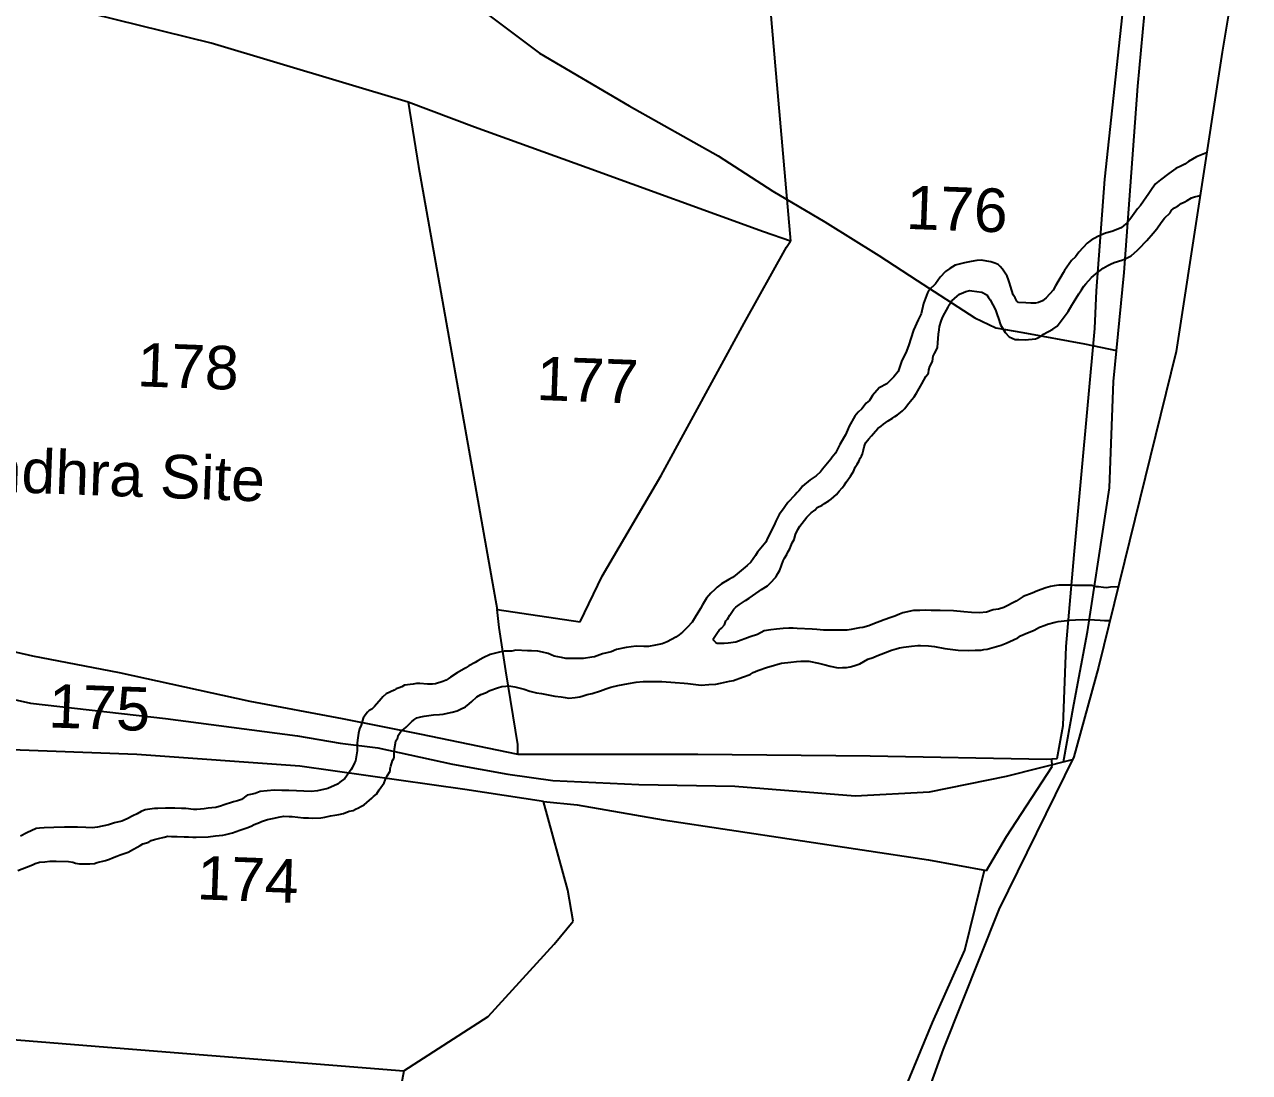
# Model space of a CAD drawing. Header units: inches. Extents: x 341797 to 347342, y 1572885 to 1580736.
# Drawn here: x 345495.6 to 345843.4, y 1578142.4 to 1578439.9 of the extents above; entities that cross this region are included whole.
import ezdxf

# ---------------------------------------------------------------- set-up
doc = ezdxf.new("R2010")
doc.units = ezdxf.units.IN
doc.header["$MEASUREMENT"] = 0
for name, color, linetype in [('CART TRACK', 51, 'Continuous'), ('PLAT NOS', 6, 'Continuous'), ('PLATS', 6, 'Continuous'), ('ROADS', 2, 'Continuous'), ('STREAMS', 131, 'Continuous'), ('VB', 5, 'Continuous')]:
    doc.layers.add(name, color=color, linetype=linetype)
doc.styles.get("Standard").update_dxf_attribs({"font": 'arial.ttf'})

msp = doc.modelspace()

# ---------------------------------------------------------------- linework, layer by layer
at = {"layer": 'CART TRACK'}
for p, q in [((345620.98, 1578447.44), (345641.83, 1578431.74)), ((345641.83, 1578431.74), (345667.28, 1578416.85)), ((345667.28, 1578416.85), (345692.59, 1578402.65)), ((345692.59, 1578402.65), (345708.06, 1578392.54)), ((345708.06, 1578392.54), (345722.83, 1578383.89)), ((345722.83, 1578383.89), (345738.2, 1578374.37)), ((345738.2, 1578374.37), (345749.07, 1578367.25)), ((345749.07, 1578367.25), (345765.37, 1578356.65)), ((345765.37, 1578356.65), (345771.4, 1578353.83)), ((345771.4, 1578353.83), (345779.05, 1578352.44)), ((345779.05, 1578352.44), (345796.56, 1578349.28)), ((345796.56, 1578349.28), (345805.58, 1578347.32))]:
    msp.add_line(p, q, dxfattribs=at)
at = {"layer": 'PLATS', "color": 0}
for p, q in [((345702.81, 1578498.81), (345708.7, 1578428.15)), ((345548.63, 1578434.64), (345473.32, 1578453.22)), ((345802.34, 1578395.98), (345807.98, 1578449.18)), ((345604.59, 1578417.82), (345548.63, 1578434.64)), ((345708.7, 1578428.15), (345713.05, 1578378.35)), ((345623.38, 1578410.78), (345604.59, 1578417.82)), ((345604.59, 1578417.82), (345607.51, 1578399.57)), ((345655.39, 1578399.25), (345623.38, 1578410.78)), ((345607.51, 1578399.57), (345616.88, 1578346.87)), ((345705.41, 1578381.06), (345655.39, 1578399.25)), ((345799.94, 1578364.33), (345802.34, 1578395.98)), ((345713.05, 1578378.35), (345705.41, 1578381.06)), ((345699.96, 1578355.12), (345711.95, 1578376.71)), ((345711.95, 1578376.71), (345713.05, 1578378.35)), ((345799.51, 1578353.63), (345799.94, 1578364.33)), ((345676.37, 1578311.86), (345699.96, 1578355.12)), ((345793.57, 1578289.35), (345799.51, 1578353.63)), ((345616.88, 1578346.87), (345629.86, 1578273.86)), ((345659.61, 1578283.26), (345676.37, 1578311.86)), ((345791.31, 1578263.31), (345793.57, 1578289.35)), ((345653.34, 1578270.35), (345659.61, 1578283.26)), ((345629.86, 1578273.86), (345653.34, 1578270.35)), ((345630.38, 1578268.73), (345629.86, 1578273.86)), ((345464.26, 1578268.37), (345497.92, 1578260.73)), ((345632.28, 1578256.47), (345630.38, 1578268.73)), ((345790.48, 1578240.87), (345791.31, 1578263.31)), ((345497.92, 1578260.73), (345522.49, 1578255.93)), ((345522.49, 1578255.93), (345559.6, 1578247.83)), ((345635.69, 1578235.52), (345632.28, 1578256.47)), ((345559.6, 1578247.83), (345585.78, 1578242.86)), ((345585.78, 1578242.86), (345607.78, 1578238.51)), ((345788.79, 1578231.57), (345790.48, 1578240.87)), ((345607.78, 1578238.51), (345635.7, 1578232.74)), ((345527.51, 1578232.7), (345489.31, 1578234.12)), ((345635.7, 1578232.74), (345635.69, 1578235.52)), ((345573.76, 1578229.35), (345527.51, 1578232.7)), ((345635.7, 1578232.74), (345644.62, 1578232.81)), ((345644.62, 1578232.81), (345686.81, 1578232.76)), ((345686.81, 1578232.76), (345735.66, 1578232.29)), ((345735.66, 1578232.29), (345785.76, 1578231.4)), ((345785.76, 1578231.4), (345788.79, 1578231.57)), ((345787.31, 1578229.25), (345787.27, 1578231.49)), ((345620.68, 1578222.78), (345573.76, 1578229.35)), ((345774.43, 1578209.39), (345787.31, 1578229.25)), ((345642.93, 1578219.31), (345620.68, 1578222.78)), ((345649.85, 1578194.21), (345642.93, 1578219.31)), ((345642.93, 1578219.31), (345652.57, 1578218.36)), ((345652.57, 1578218.36), (345676.91, 1578214.11)), ((345676.91, 1578214.11), (345752.27, 1578202.78)), ((345768.68, 1578199.75), (345774.43, 1578209.39)), ((345752.27, 1578202.78), (345768.68, 1578199.75)), ((345765.5, 1578189.05), (345768.14, 1578199.85)), ((345651.42, 1578185.4), (345649.85, 1578194.21)), ((345762.55, 1578177.15), (345765.5, 1578189.05)), ((345645.99, 1578178.87), (345651.42, 1578185.4)), ((345627.3, 1578158.31), (345645.99, 1578178.87)), ((345753.4, 1578156.57), (345762.55, 1578177.15)), ((345603.35, 1578142.85), (345627.3, 1578158.31)), ((345471.68, 1578153.4), (345521.55, 1578149.37)), ((345745.93, 1578138.5), (345753.4, 1578156.57)), ((345521.55, 1578149.37), (345603.35, 1578142.85)), ((345603.35, 1578142.85), (345601.44, 1578132.98))]:
    msp.add_line(p, q, dxfattribs=at)
at = {"layer": 'ROADS', "color": 1}
for p, q in [((345811.68, 1578422.4), (345817.01, 1578481.08)), ((345807.76, 1578369.46), (345811.68, 1578422.4)), ((345804.72, 1578338.6), (345807.76, 1578369.46)), ((345803.64, 1578308.35), (345804.72, 1578338.6)), ((345797.34, 1578267.48), (345803.64, 1578308.35)), ((345793.48, 1578246.89), (345797.34, 1578267.48)), ((345483.73, 1578250.26), (345497.31, 1578247.25)), ((345497.31, 1578247.25), (345535.69, 1578242.86)), ((345790.57, 1578230.63), (345793.48, 1578246.89)), ((345535.69, 1578242.86), (345573.14, 1578238)), ((345573.14, 1578238), (345585.26, 1578235.93)), ((345585.26, 1578235.93), (345595.95, 1578234.56)), ((345595.95, 1578234.56), (345617.17, 1578229.92)), ((345617.17, 1578229.92), (345632.88, 1578227.06)), ((345774.41, 1578226.55), (345793.1, 1578231.27)), ((345632.88, 1578227.06), (345645.65, 1578225.26)), ((345752.5, 1578222.05), (345774.41, 1578226.55)), ((345645.65, 1578225.26), (345670.01, 1578224.16)), ((345670.01, 1578224.16), (345697.32, 1578223.72)), ((345697.32, 1578223.72), (345731.45, 1578220.99)), ((345731.45, 1578220.99), (345752.5, 1578222.05))]:
    msp.add_line(p, q, dxfattribs=at)
at = {"layer": 'STREAMS'}
for p, q in [((345825.01, 1578400.24), (345824.08, 1578399.73)), ((345826.03, 1578401.02), (345825.01, 1578400.24)), ((345828.34, 1578402.35), (345826.03, 1578401.02)), ((345831.17, 1578403.42), (345828.34, 1578402.35)), ((345820.5, 1578397.61), (345818.06, 1578395.82)), ((345822.48, 1578399), (345820.5, 1578397.61)), ((345824.08, 1578399.73), (345822.48, 1578399)), ((345815.73, 1578393.38), (345814.75, 1578391.94)), ((345816.68, 1578394.63), (345815.73, 1578393.38)), ((345818.06, 1578395.82), (345816.68, 1578394.63)), ((345814.75, 1578391.94), (345812.44, 1578388.54)), ((345824.97, 1578389.55), (345825.65, 1578389.96)), ((345825.65, 1578389.96), (345826.87, 1578390.72)), ((345826.87, 1578390.72), (345827.76, 1578390.93)), ((345827.76, 1578390.93), (345828.96, 1578391.3)), ((345828.96, 1578391.3), (345829.33, 1578391.47)), ((345811.56, 1578387.6), (345809.71, 1578384.91)), ((345812.44, 1578388.54), (345811.56, 1578387.6)), ((345819.21, 1578384.91), (345820.89, 1578386.46)), ((345820.89, 1578386.46), (345821.24, 1578387.18)), ((345821.24, 1578387.18), (345822.07, 1578387.86)), ((345822.07, 1578387.86), (345823.08, 1578388.39)), ((345823.08, 1578388.39), (345823.97, 1578389.04)), ((345823.97, 1578389.04), (345824.97, 1578389.55)), ((345807.67, 1578382.82), (345806.93, 1578382.17)), ((345808.62, 1578383.64), (345807.67, 1578382.82)), ((345809.71, 1578384.91), (345808.62, 1578383.64)), ((345817.03, 1578381.93), (345818.33, 1578383.71)), ((345818.33, 1578383.71), (345819.21, 1578384.91)), ((345800.31, 1578379.76), (345798.42, 1578378.68)), ((345802.46, 1578380.68), (345800.31, 1578379.76)), ((345804.31, 1578381.13), (345802.46, 1578380.68)), ((345806.93, 1578382.17), (345804.31, 1578381.13)), ((345814.22, 1578378.6), (345816.02, 1578380.67)), ((345816.02, 1578380.67), (345817.03, 1578381.93)), ((345797.33, 1578377.79), (345794.89, 1578375.29)), ((345798.42, 1578378.68), (345797.33, 1578377.79)), ((345809.79, 1578374.27), (345811.56, 1578375.82)), ((345811.56, 1578375.82), (345812.62, 1578376.91)), ((345812.62, 1578376.91), (345813.57, 1578377.92)), ((345813.57, 1578377.92), (345814.22, 1578378.6)), ((345764.32, 1578372.62), (345762.46, 1578372.23)), ((345765.94, 1578372.93), (345764.32, 1578372.62)), ((345767.18, 1578372.99), (345765.94, 1578372.93)), ((345769.99, 1578372.55), (345767.18, 1578372.99)), ((345771.11, 1578372.17), (345769.99, 1578372.55)), ((345792.88, 1578372.89), (345790.85, 1578370.1)), ((345793.97, 1578373.95), (345792.88, 1578372.89)), ((345794.89, 1578375.29), (345793.97, 1578373.95)), ((345803.92, 1578371.87), (345804.98, 1578372.3)), ((345804.98, 1578372.3), (345807.09, 1578372.96)), ((345807.09, 1578372.96), (345808.07, 1578373.42)), ((345808.07, 1578373.42), (345808.98, 1578373.84)), ((345808.98, 1578373.84), (345809.79, 1578374.27)), ((345757.05, 1578369.79), (345755.53, 1578368.15)), ((345758.33, 1578370.6), (345757.05, 1578369.79)), ((345759.78, 1578371.56), (345758.33, 1578370.6)), ((345762.46, 1578372.23), (345759.78, 1578371.56)), ((345772.03, 1578371.74), (345771.11, 1578372.17)), ((345772.63, 1578371.2), (345772.03, 1578371.74)), ((345773.26, 1578370.41), (345772.63, 1578371.2)), ((345774.55, 1578368.43), (345773.26, 1578370.41)), ((345790.49, 1578369.41), (345788.31, 1578365.72)), ((345790.85, 1578370.1), (345790.49, 1578369.41)), ((345799.09, 1578368.58), (345799.76, 1578369.12)), ((345799.76, 1578369.12), (345801.83, 1578370.77)), ((345801.83, 1578370.77), (345803.12, 1578371.53)), ((345803.12, 1578371.53), (345803.92, 1578371.87)), ((345754.26, 1578366.27), (345752.35, 1578364.44)), ((345755.53, 1578368.15), (345754.26, 1578366.27)), ((345774.95, 1578367.45), (345774.55, 1578368.43)), ((345775.28, 1578366.59), (345774.95, 1578367.45)), ((345775.53, 1578365.66), (345775.28, 1578366.59)), ((345776.31, 1578363.15), (345775.53, 1578365.66)), ((345788.31, 1578365.72), (345787.67, 1578364.48)), ((345795.66, 1578364.57), (345796.34, 1578365.58)), ((345796.34, 1578365.58), (345796.9, 1578366.31)), ((345796.9, 1578366.31), (345798.48, 1578368.06)), ((345798.48, 1578368.06), (345799.09, 1578368.58)), ((345751.97, 1578363.69), (345750.79, 1578360.66)), ((345752.35, 1578364.44), (345751.97, 1578363.69)), ((345758.92, 1578361.43), (345760.41, 1578362.8)), ((345760.41, 1578362.8), (345761.08, 1578363.37)), ((345761.08, 1578363.37), (345762.22, 1578363.83)), ((345762.22, 1578363.83), (345762.89, 1578364.12)), ((345762.89, 1578364.12), (345764, 1578364.35)), ((345764, 1578364.35), (345764.55, 1578364.32)), ((345764.55, 1578364.32), (345767.35, 1578363.88)), ((345767.35, 1578363.88), (345768.78, 1578363.12)), ((345768.78, 1578363.12), (345769.26, 1578362.36)), ((345769.26, 1578362.36), (345769.73, 1578361.75)), ((345776.85, 1578362.35), (345776.31, 1578363.15)), ((345777.32, 1578361.33), (345776.85, 1578362.35)), ((345785.69, 1578362.32), (345784.63, 1578361.46)), ((345787.67, 1578364.48), (345785.69, 1578362.32)), ((345793.45, 1578360.95), (345794.9, 1578363.45)), ((345794.9, 1578363.45), (345795.66, 1578364.57)), ((345750.79, 1578360.66), (345750.19, 1578357.73)), ((345756.89, 1578357.92), (345757.86, 1578359.68)), ((345757.86, 1578359.68), (345757.93, 1578360.07)), ((345757.93, 1578360.07), (345758.58, 1578360.97)), ((345758.58, 1578360.97), (345758.92, 1578361.43)), ((345769.73, 1578361.75), (345771.26, 1578358.92)), ((345771.26, 1578358.92), (345771.75, 1578357.5)), ((345777.8, 1578360.98), (345777.32, 1578361.33)), ((345779.89, 1578360.87), (345777.8, 1578360.98)), ((345781.28, 1578360.78), (345779.89, 1578360.87)), ((345782.64, 1578360.76), (345781.28, 1578360.78)), ((345783.48, 1578360.99), (345782.64, 1578360.76)), ((345784.63, 1578361.46), (345783.48, 1578360.99)), ((345789.65, 1578355.42), (345791.87, 1578358.41)), ((345791.87, 1578358.41), (345792.89, 1578360.19)), ((345792.89, 1578360.19), (345793.45, 1578360.95)), ((345749.33, 1578356.03), (345748.01, 1578353.11)), ((345750.19, 1578357.73), (345749.33, 1578356.03)), ((345755.4, 1578354.2), (345755.89, 1578355.66)), ((345755.89, 1578355.66), (345756.27, 1578356.68)), ((345756.27, 1578356.68), (345756.89, 1578357.92)), ((345771.75, 1578357.5), (345772.12, 1578356.43)), ((345772.12, 1578356.43), (345772.73, 1578354.69)), ((345788.77, 1578354.22), (345789.65, 1578355.42)), ((345748.01, 1578353.11), (345746.56, 1578348.69)), ((345754.88, 1578349.57), (345755.09, 1578352.04)), ((345755.09, 1578352.04), (345755.24, 1578353.26)), ((345755.24, 1578353.26), (345755.4, 1578354.2)), ((345772.73, 1578354.69), (345773.46, 1578353.43)), ((345773.46, 1578353.43), (345773.99, 1578352.44)), ((345773.99, 1578352.44), (345775.11, 1578351.28)), ((345783.13, 1578350.89), (345784.36, 1578351.53)), ((345784.36, 1578351.53), (345784.92, 1578352)), ((345784.92, 1578352), (345787.58, 1578353.37)), ((345787.58, 1578353.37), (345788.77, 1578354.22)), ((345746.56, 1578348.69), (345745.86, 1578346.65)), ((345754.4, 1578347.34), (345754.81, 1578348.25)), ((345754.81, 1578348.25), (345754.88, 1578349.57)), ((345775.11, 1578351.28), (345776.87, 1578350.51)), ((345776.87, 1578350.51), (345777.85, 1578350.46)), ((345777.85, 1578350.46), (345779.66, 1578350.43)), ((345779.66, 1578350.43), (345782.58, 1578350.66)), ((345782.58, 1578350.66), (345783.13, 1578350.89)), ((345744.72, 1578344.51), (345743.67, 1578341.4)), ((345745.86, 1578346.65), (345744.72, 1578344.51)), ((345753.42, 1578344.25), (345753.51, 1578345.08)), ((345753.51, 1578345.08), (345753.58, 1578345.71)), ((345753.58, 1578345.71), (345753.92, 1578346.55)), ((345753.92, 1578346.55), (345754.4, 1578347.34)), ((345743.67, 1578341.4), (345742.43, 1578339.87)), ((345752.23, 1578340.97), (345752.36, 1578341.88)), ((345752.36, 1578341.88), (345752.65, 1578342.82)), ((345752.65, 1578342.82), (345753.42, 1578344.25)), ((345740.4, 1578337.91), (345738.23, 1578336.78)), ((345742.43, 1578339.87), (345740.4, 1578337.91)), ((345750.01, 1578337.24), (345750.38, 1578337.89)), ((345750.38, 1578337.89), (345751.52, 1578339.96)), ((345751.52, 1578339.96), (345752.23, 1578340.97)), ((345736.34, 1578334.56), (345735.46, 1578333.17)), ((345738.23, 1578336.78), (345736.34, 1578334.56)), ((345747.52, 1578333.42), (345748.16, 1578334.19)), ((345748.16, 1578334.19), (345748.87, 1578335.23)), ((345748.87, 1578335.23), (345750.01, 1578337.24)), ((345733.36, 1578330.79), (345732.33, 1578329.87)), ((345734.59, 1578332.41), (345733.36, 1578330.79)), ((345735.46, 1578333.17), (345734.59, 1578332.41)), ((345744.86, 1578330.22), (345745.51, 1578330.9)), ((345745.51, 1578330.9), (345746.33, 1578331.94)), ((345746.33, 1578331.94), (345747.52, 1578333.42)), ((345731.3, 1578328.68), (345729.74, 1578325.85)), ((345732.33, 1578329.87), (345731.3, 1578328.68)), ((345739.48, 1578326.44), (345740.77, 1578327.4)), ((345740.77, 1578327.4), (345742.03, 1578328.15)), ((345742.03, 1578328.15), (345742.73, 1578328.58)), ((345742.73, 1578328.58), (345743.48, 1578329.13)), ((345743.48, 1578329.13), (345744.33, 1578329.73)), ((345744.33, 1578329.73), (345744.86, 1578330.22)), ((345729.29, 1578324.73), (345728.69, 1578323.38)), ((345729.74, 1578325.85), (345729.29, 1578324.73)), ((345736.05, 1578323.14), (345736.64, 1578323.79)), ((345736.64, 1578323.79), (345737.83, 1578325.22)), ((345737.83, 1578325.22), (345738.78, 1578325.9)), ((345738.78, 1578325.9), (345739.48, 1578326.44)), ((345727.05, 1578320.64), (345725.81, 1578318.24)), ((345728.09, 1578322.49), (345727.05, 1578320.64)), ((345728.69, 1578323.38), (345728.09, 1578322.49)), ((345734, 1578319.98), (345734.18, 1578320.62)), ((345734.18, 1578320.62), (345734.47, 1578321.25)), ((345734.47, 1578321.25), (345735.29, 1578322.29)), ((345735.29, 1578322.29), (345736.05, 1578323.14)), ((345724.93, 1578317.04), (345724.57, 1578316.47)), ((345725.81, 1578318.24), (345724.93, 1578317.04)), ((345732.56, 1578316.07), (345732.9, 1578316.84)), ((345732.9, 1578316.84), (345733.19, 1578317.41)), ((345733.19, 1578317.41), (345733.53, 1578317.99)), ((345733.53, 1578317.99), (345733.8, 1578319.16)), ((345733.8, 1578319.16), (345734, 1578319.98)), ((345722.2, 1578313.68), (345721.61, 1578312.96)), ((345724.57, 1578316.47), (345722.2, 1578313.68)), ((345730.62, 1578312.49), (345731.07, 1578313.2)), ((345731.07, 1578313.2), (345731.48, 1578314.26)), ((345731.48, 1578314.26), (345731.99, 1578315.13)), ((345731.99, 1578315.13), (345732.56, 1578316.07)), ((345718.68, 1578310.65), (345716.48, 1578308.84)), ((345719.23, 1578311.05), (345718.68, 1578310.65)), ((345720.36, 1578311.77), (345719.23, 1578311.05)), ((345721.61, 1578312.96), (345720.36, 1578311.77)), ((345728.41, 1578309.25), (345728.89, 1578309.99)), ((345728.89, 1578309.99), (345730.08, 1578311.67)), ((345730.08, 1578311.67), (345730.62, 1578312.49)), ((345714.28, 1578306.33), (345712.34, 1578304.23)), ((345715.01, 1578307.06), (345714.28, 1578306.33)), ((345715.42, 1578307.54), (345715.01, 1578307.06)), ((345716.01, 1578308.22), (345715.42, 1578307.54)), ((345716.48, 1578308.84), (345716.01, 1578308.22)), ((345724.63, 1578305.18), (345726.18, 1578306.44)), ((345726.18, 1578306.44), (345726.91, 1578307.39)), ((345726.91, 1578307.39), (345727.79, 1578308.4)), ((345727.79, 1578308.4), (345728.41, 1578309.25)), ((345711.44, 1578302.98), (345711.11, 1578302.44)), ((345712.34, 1578304.23), (345711.44, 1578302.98)), ((345720.02, 1578302.07), (345720.66, 1578302.75)), ((345720.66, 1578302.75), (345722.06, 1578303.45)), ((345722.06, 1578303.45), (345722.73, 1578303.96)), ((345722.73, 1578303.96), (345723.99, 1578304.66)), ((345723.99, 1578304.66), (345724.63, 1578305.18)), ((345709.84, 1578300.77), (345708.96, 1578298.87)), ((345711.11, 1578302.44), (345709.84, 1578300.77)), ((345717.01, 1578299.2), (345717.68, 1578300.02)), ((345717.68, 1578300.02), (345718.92, 1578301.25)), ((345718.92, 1578301.25), (345720.02, 1578302.07)), ((345708.43, 1578297.82), (345706.52, 1578294.11)), ((345708.96, 1578298.87), (345708.43, 1578297.82)), ((345714.49, 1578295.16), (345715.14, 1578296.54)), ((345715.14, 1578296.54), (345715.73, 1578297.5)), ((345715.73, 1578297.5), (345717.01, 1578299.2)), ((345706.03, 1578292.99), (345703.69, 1578290.08)), ((345706.52, 1578294.11), (345706.03, 1578292.99)), ((345713.14, 1578291.84), (345713.55, 1578292.74)), ((345713.55, 1578292.74), (345714.08, 1578293.67)), ((345714.08, 1578293.67), (345714.49, 1578295.16)), ((345703.13, 1578289.13), (345701.86, 1578287.29)), ((345703.69, 1578290.08), (345703.13, 1578289.13)), ((345711.4, 1578288.4), (345712.08, 1578289.49)), ((345712.08, 1578289.49), (345712.37, 1578290.27)), ((345712.37, 1578290.27), (345712.93, 1578291.09)), ((345712.93, 1578291.09), (345713.14, 1578291.84)), ((345700.79, 1578286.35), (345699.05, 1578284.94)), ((345701.86, 1578287.29), (345700.79, 1578286.35)), ((345710.06, 1578285.05), (345711.03, 1578287.69)), ((345711.03, 1578287.69), (345711.4, 1578288.4)), ((345695.56, 1578282.32), (345693.52, 1578281.08)), ((345696.59, 1578282.92), (345695.56, 1578282.32)), ((345697.39, 1578283.49), (345696.59, 1578282.92)), ((345699.05, 1578284.94), (345697.39, 1578283.49)), ((345707.44, 1578281.38), (345708.91, 1578283.04)), ((345708.91, 1578283.04), (345709.49, 1578284.09)), ((345709.49, 1578284.09), (345710.06, 1578285.05)), ((345690.5, 1578278.49), (345689.25, 1578277.1)), ((345691.61, 1578279.47), (345690.5, 1578278.49)), ((345692.27, 1578280.17), (345691.61, 1578279.47)), ((345693.52, 1578281.08), (345692.27, 1578280.17)), ((345701.38, 1578277.09), (345704.17, 1578279.06)), ((345704.17, 1578279.06), (345704.87, 1578279.52)), ((345704.87, 1578279.52), (345706.56, 1578280.59)), ((345706.56, 1578280.59), (345707.44, 1578281.38)), ((345781.67, 1578278.47), (345779.11, 1578277.49)), ((345783.15, 1578279.12), (345781.67, 1578278.47)), ((345785.55, 1578279.99), (345783.15, 1578279.12)), ((345786.85, 1578280.34), (345785.55, 1578279.99)), ((345787.94, 1578280.56), (345786.85, 1578280.34)), ((345789.26, 1578280.78), (345787.94, 1578280.56)), ((345792.64, 1578280.75), (345789.26, 1578280.78)), ((345793.72, 1578280.69), (345792.64, 1578280.75)), ((345794.39, 1578280.64), (345793.72, 1578280.69)), ((345795.89, 1578280.68), (345794.39, 1578280.64)), ((345796.79, 1578280.67), (345795.89, 1578280.68)), ((345798.65, 1578280.62), (345796.79, 1578280.67)), ((345799.85, 1578280.32), (345798.65, 1578280.62)), ((345800.51, 1578280.23), (345799.85, 1578280.32)), ((345801.97, 1578280.06), (345800.51, 1578280.23)), ((345802.76, 1578280), (345801.97, 1578280.06)), ((345803.94, 1578280.18), (345802.76, 1578280)), ((345806.11, 1578280.31), (345803.94, 1578280.18)), ((345688.06, 1578275.17), (345687.49, 1578274.15)), ((345689.25, 1578277.1), (345688.06, 1578275.17)), ((345697.52, 1578274.5), (345698.62, 1578275.26)), ((345698.62, 1578275.26), (345700.34, 1578276.44)), ((345700.34, 1578276.44), (345701.38, 1578277.09)), ((345777.16, 1578276.21), (345773.64, 1578274.45)), ((345779.11, 1578277.49), (345777.16, 1578276.21)), ((345686.05, 1578271.64), (345685.18, 1578270.25)), ((345687.49, 1578274.15), (345686.05, 1578271.64)), ((345695.18, 1578271.1), (345695.44, 1578271.6)), ((345695.44, 1578271.6), (345695.9, 1578272.26)), ((345695.9, 1578272.26), (345697.01, 1578273.92)), ((345697.01, 1578273.92), (345697.52, 1578274.5)), ((345741.54, 1578271.59), (345739.66, 1578270.9)), ((345742.7, 1578271.97), (345741.54, 1578271.59)), ((345743.99, 1578272.5), (345742.7, 1578271.97)), ((345744.99, 1578272.85), (345743.99, 1578272.5)), ((345747.99, 1578273.52), (345744.99, 1578272.85)), ((345749.82, 1578273.57), (345747.99, 1578273.52)), ((345751.41, 1578273.63), (345749.82, 1578273.57)), ((345753.04, 1578273.56), (345751.41, 1578273.63)), ((345754.16, 1578273.59), (345753.04, 1578273.56)), ((345755.59, 1578273.57), (345754.16, 1578273.59)), ((345759.34, 1578273.47), (345755.59, 1578273.57)), ((345762.24, 1578273.19), (345759.34, 1578273.47)), ((345764.46, 1578272.96), (345762.24, 1578273.19)), ((345766.73, 1578272.92), (345764.46, 1578272.96)), ((345768.72, 1578273.05), (345766.73, 1578272.92)), ((345770.65, 1578273.78), (345768.72, 1578273.05)), ((345772.12, 1578273.96), (345770.65, 1578273.78)), ((345773.64, 1578274.45), (345772.12, 1578273.96)), ((345683.78, 1578268.72), (345682.42, 1578267.41)), ((345685.18, 1578270.25), (345683.78, 1578268.72)), ((345692.83, 1578267.93), (345693.51, 1578268.55)), ((345693.51, 1578268.55), (345694.36, 1578269.45)), ((345694.36, 1578269.45), (345694.76, 1578270.61)), ((345694.76, 1578270.61), (345695.18, 1578271.1)), ((345707.52, 1578268.11), (345705.57, 1578267.79)), ((345709.08, 1578268.29), (345707.52, 1578268.11)), ((345711.03, 1578268.42), (345709.08, 1578268.29)), ((345712.58, 1578268.51), (345711.03, 1578268.42)), ((345713.81, 1578268.5), (345712.58, 1578268.51)), ((345715.01, 1578268.48), (345713.81, 1578268.5)), ((345719.27, 1578268.3), (345715.01, 1578268.48)), ((345720.54, 1578268.16), (345719.27, 1578268.3)), ((345722.41, 1578268.01), (345720.54, 1578268.16)), ((345724.8, 1578267.98), (345722.41, 1578268.01)), ((345727.62, 1578268.01), (345724.8, 1578267.98)), ((345729.14, 1578267.99), (345727.62, 1578268.01)), ((345730.29, 1578268.13), (345729.14, 1578267.99)), ((345732.66, 1578268.61), (345730.29, 1578268.13)), ((345733.61, 1578268.72), (345732.66, 1578268.61)), ((345735.29, 1578269.17), (345733.61, 1578268.72)), ((345736.45, 1578269.67), (345735.29, 1578269.17)), ((345739.66, 1578270.9), (345736.45, 1578269.67)), ((345779.7, 1578266.95), (345782.27, 1578267.99)), ((345782.27, 1578267.99), (345783.8, 1578268.81)), ((345783.8, 1578268.81), (345785.39, 1578269.35)), ((345785.39, 1578269.35), (345786.02, 1578269.68)), ((345786.02, 1578269.68), (345788.17, 1578270.24)), ((345788.17, 1578270.24), (345789.05, 1578270.48)), ((345789.05, 1578270.48), (345790.75, 1578270.6)), ((345790.75, 1578270.6), (345792.28, 1578270.8)), ((345792.28, 1578270.8), (345794, 1578270.89)), ((345794, 1578270.89), (345795.95, 1578271)), ((345795.95, 1578271), (345799.37, 1578270.88)), ((345799.37, 1578270.88), (345800.94, 1578270.85)), ((345800.94, 1578270.85), (345802.22, 1578270.76)), ((345802.22, 1578270.76), (345803.75, 1578270.69)), ((345678.03, 1578264.7), (345676.69, 1578264.1)), ((345680.52, 1578266), (345678.03, 1578264.7)), ((345681.45, 1578266.64), (345680.52, 1578266)), ((345682.42, 1578267.41), (345681.45, 1578266.64)), ((345691.24, 1578265.14), (345691.25, 1578265.59)), ((345691.91, 1578264.45), (345691.24, 1578265.14)), ((345691.25, 1578265.59), (345692.38, 1578267.34)), ((345692.38, 1578267.34), (345692.83, 1578267.93)), ((345697.56, 1578264.59), (345695.35, 1578264.28)), ((345701.63, 1578266.05), (345697.56, 1578264.59)), ((345703.75, 1578266.78), (345701.63, 1578266.05)), ((345705.57, 1578267.79), (345703.75, 1578266.78)), ((345774.33, 1578264.3), (345776.35, 1578265.2)), ((345776.35, 1578265.2), (345777.6, 1578265.83)), ((345777.6, 1578265.83), (345778.37, 1578266.35)), ((345778.37, 1578266.35), (345779.7, 1578266.95)), ((345627.8, 1578261.03), (345625.84, 1578260.1)), ((345630.52, 1578261.71), (345627.8, 1578261.03)), ((345631.79, 1578261.97), (345630.52, 1578261.71)), ((345633.95, 1578262), (345631.79, 1578261.97)), ((345635.11, 1578262.26), (345633.95, 1578262)), ((345638.47, 1578262.11), (345635.11, 1578262.26)), ((345639.57, 1578262.09), (345638.47, 1578262.11)), ((345641.35, 1578262.03), (345639.57, 1578262.09)), ((345642.64, 1578261.74), (345641.35, 1578262.03)), ((345644.28, 1578261.34), (345642.64, 1578261.74)), ((345645.95, 1578260.56), (345644.28, 1578261.34)), ((345659.72, 1578261.21), (345657.42, 1578260.45)), ((345662.13, 1578261.86), (345659.72, 1578261.21)), ((345663.65, 1578262.45), (345662.13, 1578261.86)), ((345666.39, 1578263.09), (345663.65, 1578262.45)), ((345669.25, 1578263.39), (345666.39, 1578263.09)), ((345671.44, 1578263.36), (345669.25, 1578263.39)), ((345672.81, 1578263.34), (345671.44, 1578263.36)), ((345674.76, 1578263.69), (345672.81, 1578263.34)), ((345676.69, 1578264.1), (345674.76, 1578263.69)), ((345692.3, 1578264.22), (345691.91, 1578264.45)), ((345693.26, 1578264.2), (345692.3, 1578264.22)), ((345694.28, 1578264.19), (345693.26, 1578264.2)), ((345695.35, 1578264.28), (345694.28, 1578264.19)), ((345737.57, 1578260.73), (345740.07, 1578261.65)), ((345740.07, 1578261.65), (345741.74, 1578262.25)), ((345741.74, 1578262.25), (345743.07, 1578262.65)), ((345743.07, 1578262.65), (345743.98, 1578262.95)), ((345743.98, 1578262.95), (345745.11, 1578263.18)), ((345745.11, 1578263.18), (345747.44, 1578263.46)), ((345747.44, 1578263.46), (345749.25, 1578263.66)), ((345749.25, 1578263.66), (345750.01, 1578263.59)), ((345750.01, 1578263.59), (345752.27, 1578263.5)), ((345752.27, 1578263.5), (345753.93, 1578263.36)), ((345753.93, 1578263.36), (345756.89, 1578262.81)), ((345756.89, 1578262.81), (345759.14, 1578262.52)), ((345759.14, 1578262.52), (345760.66, 1578262.3)), ((345760.66, 1578262.3), (345763.66, 1578262.17)), ((345763.66, 1578262.17), (345765.52, 1578262.29)), ((345765.52, 1578262.29), (345767.19, 1578262.29)), ((345767.19, 1578262.29), (345767.98, 1578262.47)), ((345767.98, 1578262.47), (345768.94, 1578262.54)), ((345768.94, 1578262.54), (345770.19, 1578262.95)), ((345770.19, 1578262.95), (345772.88, 1578263.7)), ((345772.88, 1578263.7), (345774.33, 1578264.3)), ((345621.78, 1578257.88), (345620.93, 1578257.24)), ((345623.53, 1578258.79), (345621.78, 1578257.88)), ((345624.33, 1578259.23), (345623.53, 1578258.79)), ((345625.84, 1578260.1), (345624.33, 1578259.23)), ((345648.07, 1578260.18), (345645.95, 1578260.56)), ((345649.33, 1578259.92), (345648.07, 1578260.18)), ((345651.04, 1578259.9), (345649.33, 1578259.92)), ((345654.32, 1578259.95), (345651.04, 1578259.9)), ((345656.7, 1578260.29), (345654.32, 1578259.95)), ((345657.42, 1578260.45), (345656.7, 1578260.29)), ((345706.54, 1578257.47), (345708.27, 1578257.95)), ((345708.27, 1578257.95), (345709.49, 1578258.3)), ((345709.49, 1578258.3), (345710.54, 1578258.62)), ((345710.54, 1578258.62), (345713.14, 1578258.89)), ((345713.14, 1578258.89), (345714.75, 1578259.09)), ((345714.75, 1578259.09), (345716.02, 1578259.19)), ((345716.02, 1578259.19), (345717.18, 1578259.17)), ((345717.18, 1578259.17), (345718.33, 1578259.13)), ((345718.33, 1578259.13), (345720.99, 1578258.58)), ((345720.99, 1578258.58), (345722.93, 1578258.09)), ((345722.93, 1578258.09), (345724.3, 1578257.71)), ((345724.3, 1578257.71), (345726.61, 1578257.25)), ((345728.93, 1578257.36), (345729.98, 1578257.56)), ((345729.98, 1578257.56), (345731.05, 1578257.83)), ((345731.05, 1578257.83), (345731.93, 1578258.1)), ((345731.93, 1578258.1), (345732.73, 1578258.43)), ((345732.73, 1578258.43), (345735.01, 1578259.78)), ((345735.01, 1578259.78), (345736.57, 1578260.26)), ((345736.57, 1578260.26), (345737.57, 1578260.73)), ((345615.95, 1578254.19), (345615.3, 1578253.79)), ((345616.61, 1578254.66), (345615.95, 1578254.19)), ((345618.5, 1578255.88), (345616.61, 1578254.66)), ((345620.93, 1578257.24), (345618.5, 1578255.88)), ((345696.89, 1578253.67), (345699.48, 1578254.6)), ((345699.48, 1578254.6), (345701.62, 1578255.41)), ((345701.62, 1578255.41), (345702.51, 1578256)), ((345702.51, 1578256), (345703.81, 1578256.54)), ((345703.81, 1578256.54), (345706.54, 1578257.47)), ((345726.61, 1578257.25), (345727.86, 1578257.37)), ((345727.86, 1578257.37), (345728.93, 1578257.36)), ((345600.58, 1578250.93), (345598.35, 1578249.86)), ((345601.11, 1578251.28), (345600.58, 1578250.93)), ((345601.98, 1578251.56), (345601.11, 1578251.28)), ((345602.76, 1578251.91), (345601.98, 1578251.56)), ((345603.49, 1578252.38), (345602.76, 1578251.91)), ((345605.99, 1578252.63), (345603.49, 1578252.38)), ((345606.93, 1578252.81), (345605.99, 1578252.63)), ((345607.85, 1578252.87), (345606.93, 1578252.81)), ((345610.04, 1578252.69), (345607.85, 1578252.87)), ((345610.8, 1578252.68), (345610.04, 1578252.69)), ((345611.43, 1578252.67), (345610.8, 1578252.68)), ((345612.32, 1578252.78), (345611.43, 1578252.67)), ((345614.42, 1578253.37), (345612.32, 1578252.78)), ((345615.3, 1578253.79), (345614.42, 1578253.37)), ((345626.47, 1578250.23), (345627.75, 1578250.84)), ((345627.75, 1578250.84), (345629.95, 1578251.63)), ((345629.95, 1578251.63), (345631.17, 1578251.95)), ((345631.17, 1578251.95), (345632.25, 1578252.1)), ((345632.25, 1578252.1), (345633.01, 1578252.18)), ((345633.01, 1578252.18), (345633.72, 1578252.11)), ((345633.72, 1578252.11), (345634.79, 1578251.92)), ((345634.79, 1578251.92), (345637.5, 1578251.26)), ((345637.5, 1578251.26), (345639.11, 1578250.67)), ((345639.11, 1578250.67), (345640.94, 1578250.22)), ((345656.8, 1578249.95), (345659.17, 1578250.8)), ((345659.17, 1578250.8), (345660.62, 1578251.34)), ((345660.62, 1578251.34), (345662.1, 1578251.77)), ((345662.1, 1578251.77), (345664.06, 1578252.31)), ((345664.06, 1578252.31), (345667.13, 1578252.88)), ((345667.13, 1578252.88), (345669.27, 1578253.25)), ((345669.27, 1578253.25), (345671.28, 1578253.42)), ((345671.28, 1578253.42), (345672.96, 1578253.43)), ((345672.96, 1578253.43), (345675.01, 1578253.4)), ((345675.01, 1578253.4), (345676.54, 1578253.38)), ((345676.54, 1578253.38), (345680.32, 1578253.12)), ((345680.32, 1578253.12), (345682.85, 1578252.96)), ((345682.85, 1578252.96), (345683.89, 1578252.82)), ((345683.89, 1578252.82), (345687.75, 1578252.32)), ((345687.75, 1578252.32), (345689.92, 1578252.53)), ((345689.92, 1578252.53), (345691.93, 1578252.62)), ((345691.93, 1578252.62), (345693.22, 1578252.92)), ((345693.22, 1578252.92), (345695.76, 1578253.49)), ((345695.76, 1578253.49), (345696.89, 1578253.67)), ((345596.89, 1578248.49), (345595, 1578246.3)), ((345597.35, 1578249.03), (345596.89, 1578248.49)), ((345598.35, 1578249.86), (345597.35, 1578249.03)), ((345621.9, 1578247.05), (345622.63, 1578247.72)), ((345622.63, 1578247.72), (345624.01, 1578249.03)), ((345624.01, 1578249.03), (345625.18, 1578249.69)), ((345625.18, 1578249.69), (345626.47, 1578250.23)), ((345640.94, 1578250.22), (345642.44, 1578250)), ((345642.44, 1578250), (345643.34, 1578249.79)), ((345643.34, 1578249.79), (345646.17, 1578249.2)), ((345646.17, 1578249.2), (345647.95, 1578249.01)), ((345647.95, 1578249.01), (345649.11, 1578248.82)), ((345649.11, 1578248.82), (345650.15, 1578248.69)), ((345650.15, 1578248.69), (345651.97, 1578248.86)), ((345651.97, 1578248.86), (345653.3, 1578249.04)), ((345653.3, 1578249.04), (345654.21, 1578249.31)), ((345654.21, 1578249.31), (345655.32, 1578249.69)), ((345655.32, 1578249.69), (345656.8, 1578249.95)), ((345592.32, 1578243.89), (345591.8, 1578242.96)), ((345593.03, 1578244.7), (345592.32, 1578243.89)), ((345593.49, 1578245.2), (345593.03, 1578244.7)), ((345594.24, 1578245.52), (345593.49, 1578245.2)), ((345595, 1578246.3), (345594.24, 1578245.52)), ((345609.05, 1578243.58), (345611.73, 1578243.92)), ((345611.73, 1578243.92), (345613.41, 1578244.07)), ((345613.41, 1578244.07), (345614.44, 1578244.15)), ((345614.44, 1578244.15), (345615.72, 1578244.4)), ((345615.72, 1578244.4), (345617.01, 1578244.74)), ((345617.01, 1578244.74), (345618.5, 1578245.12)), ((345618.5, 1578245.12), (345619.45, 1578245.53)), ((345619.45, 1578245.53), (345620.85, 1578246.18)), ((345620.85, 1578246.18), (345621.9, 1578247.05)), ((345591.17, 1578241), (345590.74, 1578239.92)), ((345591.8, 1578242.96), (345591.17, 1578241)), ((345603.28, 1578239.87), (345603.96, 1578240.45)), ((345603.96, 1578240.45), (345605.58, 1578242.04)), ((345605.58, 1578242.04), (345606.44, 1578242.67)), ((345606.44, 1578242.67), (345607.05, 1578243.09)), ((345607.05, 1578243.09), (345608.17, 1578243.39)), ((345608.17, 1578243.39), (345609.05, 1578243.58)), ((345590.17, 1578236.74), (345590.05, 1578235.86)), ((345590.49, 1578238.7), (345590.17, 1578236.74)), ((345590.74, 1578239.92), (345590.49, 1578238.7)), ((345601.09, 1578236.58), (345601.58, 1578237.43)), ((345601.58, 1578237.43), (345601.71, 1578238.03)), ((345601.71, 1578238.03), (345602.5, 1578239.21)), ((345602.5, 1578239.21), (345603.28, 1578239.87)), ((345590.04, 1578233.74), (345589.62, 1578230.89)), ((345590.05, 1578234.73), (345590.04, 1578233.74)), ((345590.05, 1578235.86), (345590.05, 1578234.73)), ((345600.62, 1578233.01), (345600.7, 1578234.28)), ((345600.7, 1578234.28), (345600.95, 1578235.88)), ((345600.95, 1578235.88), (345601.09, 1578236.58)), ((345589.36, 1578230.28), (345588.65, 1578228.92)), ((345589.62, 1578230.89), (345589.36, 1578230.28)), ((345599.67, 1578229.38), (345600.14, 1578231)), ((345600.14, 1578231), (345600.6, 1578231.76)), ((345600.6, 1578232.24), (345600.62, 1578233.01)), ((345600.6, 1578231.76), (345600.6, 1578232.24)), ((345588.38, 1578228.38), (345586.56, 1578225.91)), ((345588.65, 1578228.92), (345588.38, 1578228.38)), ((345598.01, 1578225.44), (345598.6, 1578226.58)), ((345598.6, 1578226.58), (345599.45, 1578227.95)), ((345599.45, 1578227.95), (345599.46, 1578228.58)), ((345599.46, 1578228.58), (345599.67, 1578229.38)), ((345581.75, 1578223.06), (345578.82, 1578222.33)), ((345584.5, 1578224.29), (345581.75, 1578223.06)), ((345585.18, 1578224.86), (345584.5, 1578224.29)), ((345586.56, 1578225.91), (345585.18, 1578224.86)), ((345596.3, 1578222.63), (345596.79, 1578223.29)), ((345596.79, 1578223.29), (345597.74, 1578224.68)), ((345597.74, 1578224.68), (345598.01, 1578225.44)), ((345556.11, 1578219.51), (345555.01, 1578219.25)), ((345557.27, 1578219.93), (345556.11, 1578219.51)), ((345558.87, 1578221.16), (345557.27, 1578219.93)), ((345559.75, 1578221.35), (345558.87, 1578221.16)), ((345561.11, 1578221.62), (345559.75, 1578221.35)), ((345562.53, 1578222.18), (345561.11, 1578221.62)), ((345566.53, 1578222.51), (345562.53, 1578222.18)), ((345568.71, 1578222.48), (345566.53, 1578222.51)), ((345570.7, 1578222.45), (345568.71, 1578222.48)), ((345572.89, 1578222.41), (345570.7, 1578222.45)), ((345577.02, 1578222.16), (345572.89, 1578222.41)), ((345578.82, 1578222.33), (345577.02, 1578222.16)), ((345592.86, 1578219.07), (345594.26, 1578220.27)), ((345594.26, 1578220.27), (345594.71, 1578220.8)), ((345594.71, 1578220.8), (345595.52, 1578221.46)), ((345595.52, 1578221.46), (345596.3, 1578222.63)), ((345527.6, 1578215.87), (345526.39, 1578215.26)), ((345528.77, 1578216.48), (345527.6, 1578215.87)), ((345529.89, 1578216.94), (345528.77, 1578216.48)), ((345532.51, 1578217.36), (345529.89, 1578216.94)), ((345533.5, 1578217.38), (345532.51, 1578217.36)), ((345535.68, 1578217.49), (345533.5, 1578217.38)), ((345538.35, 1578217.45), (345535.68, 1578217.49)), ((345540.19, 1578217.39), (345538.35, 1578217.45)), ((345541.45, 1578217.33), (345540.19, 1578217.39)), ((345543.57, 1578217.1), (345541.45, 1578217.33)), ((345544.53, 1578217.08), (345543.57, 1578217.1)), ((345546.68, 1578217.26), (345544.53, 1578217.08)), ((345547.74, 1578217.41), (345546.68, 1578217.26)), ((345548.8, 1578217.53), (345547.74, 1578217.41)), ((345549.93, 1578217.68), (345548.8, 1578217.53)), ((345551.58, 1578218.11), (345549.93, 1578217.68)), ((345552.06, 1578218.27), (345551.58, 1578218.11)), ((345555.01, 1578219.25), (345552.06, 1578218.27)), ((345584.83, 1578215.68), (345586.15, 1578215.98)), ((345586.15, 1578215.98), (345587.82, 1578216.56)), ((345587.82, 1578216.56), (345588.97, 1578216.83)), ((345588.97, 1578216.83), (345589.61, 1578217.2)), ((345589.61, 1578217.2), (345590.48, 1578217.54)), ((345590.48, 1578217.54), (345591.09, 1578217.91)), ((345591.09, 1578217.91), (345592.02, 1578218.38)), ((345592.02, 1578218.38), (345592.86, 1578219.07)), ((345519.45, 1578212.76), (345516.4, 1578212.03)), ((345521.15, 1578213.26), (345519.45, 1578212.76)), ((345523.28, 1578213.72), (345521.15, 1578213.26)), ((345524.83, 1578214.46), (345523.28, 1578213.72)), ((345526.39, 1578215.26), (345524.83, 1578214.46)), ((345560.01, 1578212.3), (345560.88, 1578212.81)), ((345560.88, 1578212.81), (345562.34, 1578213.38)), ((345562.34, 1578213.38), (345562.95, 1578213.63)), ((345562.95, 1578213.63), (345564.65, 1578214.21)), ((345564.65, 1578214.21), (345566.48, 1578214.64)), ((345566.48, 1578214.64), (345567.74, 1578214.9)), ((345567.74, 1578214.9), (345569.23, 1578215.14)), ((345569.23, 1578215.14), (345570.78, 1578215.12)), ((345570.78, 1578215.12), (345571.63, 1578215.1)), ((345571.63, 1578215.1), (345574.84, 1578214.68)), ((345574.84, 1578214.68), (345576.26, 1578214.66)), ((345576.26, 1578214.66), (345577.38, 1578214.59)), ((345577.38, 1578214.59), (345579.78, 1578214.67)), ((345579.78, 1578214.67), (345580.93, 1578214.88)), ((345580.93, 1578214.88), (345582.53, 1578215.24)), ((345582.53, 1578215.24), (345583.71, 1578215.47)), ((345583.71, 1578215.47), (345584.83, 1578215.68)), ((345496.33, 1578210.45), (345494.53, 1578209.51)), ((345498.92, 1578211.71), (345496.33, 1578210.45)), ((345499.93, 1578211.74), (345498.92, 1578211.71)), ((345501.23, 1578211.82), (345499.93, 1578211.74)), ((345503.99, 1578211.93), (345501.23, 1578211.82)), ((345507.03, 1578212.02), (345503.99, 1578211.93)), ((345510.65, 1578212.02), (345507.03, 1578212.02)), ((345513.06, 1578211.98), (345510.65, 1578212.02)), ((345514.85, 1578211.86), (345513.06, 1578211.98)), ((345516.4, 1578212.03), (345514.85, 1578211.86)), ((345533.64, 1578208.8), (345535.29, 1578209.24)), ((345535.29, 1578209.24), (345536.33, 1578209.46)), ((345536.33, 1578209.46), (345537.38, 1578209.44)), ((345537.38, 1578209.44), (345538.95, 1578209.39)), ((345538.95, 1578209.39), (345541.01, 1578209.33)), ((345541.01, 1578209.33), (345542.24, 1578209.28)), ((345542.24, 1578209.28), (345543.41, 1578209.26)), ((345543.41, 1578209.26), (345544.38, 1578209.25)), ((345544.38, 1578209.25), (345547.79, 1578209.31)), ((345547.79, 1578209.31), (345549.88, 1578209.6)), ((345549.88, 1578209.6), (345551.91, 1578209.79)), ((345551.91, 1578209.79), (345552.79, 1578209.98)), ((345552.79, 1578209.98), (345554.66, 1578210.44)), ((345554.66, 1578210.44), (345556.74, 1578211.18)), ((345556.74, 1578211.18), (345558.75, 1578211.84)), ((345558.75, 1578211.84), (345560.01, 1578212.3)), ((345525.04, 1578204.97), (345526.54, 1578205.77)), ((345526.54, 1578205.77), (345527.67, 1578206.41)), ((345527.67, 1578206.41), (345528.5, 1578206.86)), ((345528.5, 1578206.86), (345529.25, 1578207.36)), ((345529.25, 1578207.36), (345530.91, 1578207.79)), ((345530.91, 1578207.79), (345531.64, 1578208.24)), ((345531.64, 1578208.24), (345532.55, 1578208.51)), ((345532.55, 1578208.51), (345533.64, 1578208.8)), ((345498.72, 1578201.73), (345499.95, 1578202.09)), ((345499.95, 1578202.09), (345501.41, 1578202.26)), ((345501.41, 1578202.26), (345502.82, 1578202.39)), ((345502.82, 1578202.39), (345504.62, 1578202.42)), ((345504.62, 1578202.42), (345508.11, 1578202.31)), ((345508.11, 1578202.31), (345509.33, 1578202.09)), ((345509.33, 1578202.09), (345510.13, 1578201.82)), ((345515.56, 1578201.77), (345516.27, 1578202.01)), ((345516.27, 1578202.01), (345518.64, 1578202.61)), ((345518.64, 1578202.61), (345519.76, 1578202.93)), ((345519.76, 1578202.93), (345520.65, 1578203.32)), ((345520.65, 1578203.32), (345521.88, 1578203.78)), ((345521.88, 1578203.78), (345522.83, 1578204.17)), ((345522.83, 1578204.17), (345525.04, 1578204.97)), ((345493.73, 1578199.71), (345496.22, 1578200.74)), ((345496.22, 1578200.74), (345497.94, 1578201.37)), ((345497.94, 1578201.37), (345498.72, 1578201.73)), ((345510.13, 1578201.82), (345511.3, 1578201.69)), ((345511.3, 1578201.69), (345513.01, 1578201.6)), ((345513.01, 1578201.6), (345514.18, 1578201.67)), ((345514.18, 1578201.67), (345515.56, 1578201.77))]:
    msp.add_line(p, q, dxfattribs=at)
at = {"layer": 'VB', "color": 6}
for p, q in [((345843.37, 1578477.58), (345835.57, 1578432.08)), ((345835.57, 1578432.08), (345822.51, 1578347.04)), ((345822.51, 1578347.04), (345800.51, 1578257.49)), ((345800.51, 1578257.49), (345793.46, 1578232)), ((345793.46, 1578232), (345772.21, 1578188.64)), ((345772.21, 1578188.64), (345756.42, 1578149.08)), ((345756.42, 1578149.08), (345734.68, 1578089.01))]:
    msp.add_line(p, q, dxfattribs=at)

# ---------------------------------------------------------------- texts
at = {"layer": 'PLAT NOS', "color": 0}
for s, height, oblique, p in [('176', 12.366, 360, (345745.72, 1578381.9)), ('178', 12.366, 360, (345527.46, 1578337.22)), ('177', 12.366, 360, (345640.83, 1578333.34)), ('Adi Andhra Site', 12.3663, 360, (345443.75, 1578308.91)), ('175', 12.366, 360, (345502.29, 1578240.39)), ('174', 12.366, 0, (345544.44, 1578191.6))]:
    msp.add_text(s, height=height, rotation=357.8812, dxfattribs=dict(at, oblique=oblique)).set_placement(p)

doc.saveas('drawing.dxf')
